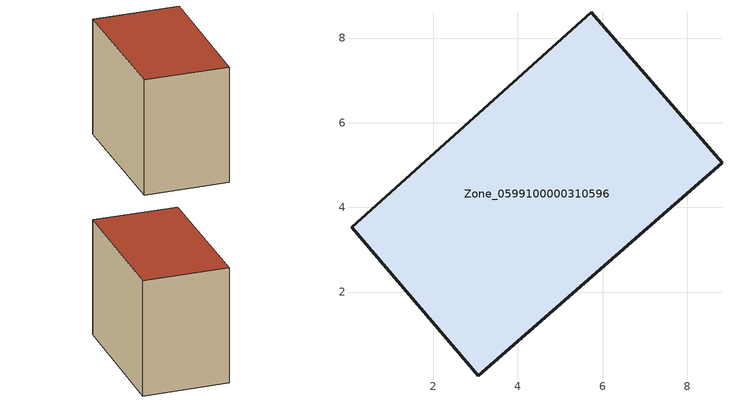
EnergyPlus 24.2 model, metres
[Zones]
Zone_0599100000310596
 floor ground (C_G): 3.06,0.02 0.07,3.53 5.73,8.61 8.82,5.06 z0
 wall outside (C_F): 5.73,8.61 0.07,3.53 3.06,0.02 8.82,5.06 5.73,8.61 z0:6.56
 roof outside (C_R): 0.07,3.53 3.06,0.02 8.82,5.06 5.73,8.61 z6.56
[BUILDING]
Pand.0599100000310596: North Axis=0; Terrain=City; Loads Convergence Tolerance Value=0.04; Temperature Convergence Tolerance Value=0.4; Solar Distribution=FullExterior; Maximum Number of Warmup Days=25; Minimum Number of Warmup Days=1
[Site:Location]
Rotterdam.The.Hague.AP_ZH_NLD Design_Conditions: Latitude=51.96; Longitude=4.45; Time Zone=1; Elevation=-4.5
[SITE:GROUNDTEMPERATURE:BUILDINGSURFACE]
18, 18, 18, 18, 18, 18, 18, 18, 18, 18, 18, 18
[MATERIAL] Thermal Absorptance=0.9; Solar Absorptance=0.7; Visible Absorptance=0.7
Name | Roughness | Thickness | Conductivity | Density | Specific Heat
G.TI.1946 | MediumSmooth | 0.15 | 1 | 540 | 1210
F.TI.1946 | Rough | 0.3 | 0.857143 | 1920 | 840
R.TI.1946 | MediumRough | 0.2 | 0.1 | 1500 | 1000
[CONSTRUCTION]
C_G: G.TI.1946
C_F: F.TI.1946
C_R: R.TI.1946
[ZONE]
Zone_0599100000310596: Type=1; Multiplier=1; Ceiling Height=Autocalculate; Volume=Autocalculate; Floor Area=autocalculate; Part of Total Floor Area=Yes
[ZONEINFILTRATION:DESIGNFLOWRATE]
Infil_Zone_0599100000310596: Zone or ZoneList or Space or SpaceList=Zone_0599100000310596; Schedule=AlwaysOn; Design Flow Rate Calculation Method=Flow/Area; Flow Rate per Floor Area=0.003; Constant Term Coefficient=1; Temperature Term Coefficient=0; Velocity Term Coefficient=0; Velocity Squared Term Coefficient=0
[HVACTEMPLATE:ZONE:IDEALLOADSAIRSYSTEM]
Zone_0599100000310596: Maximum Heating Supply Air Temperature=50; Minimum Cooling Supply Air Temperature=13; Maximum Heating Supply Air Humidity Ratio=0.0156; Minimum Cooling Supply Air Humidity Ratio=0.0077; Heating Limit=NoLimit; Cooling Limit=NoLimit; Dehumidification Control Type=ConstantSensibleHeatRatio; Cooling Sensible Heat Ratio=0.7; Dehumidification Setpoint=60; Humidification Control Type=None; Humidification Setpoint=30; Outdoor Air Method=None; Outdoor Air Flow Rate per Person=0.00944; Outdoor Air Flow Rate per Zone Floor Area=0; Outdoor Air Flow Rate per Zone=0; Demand Controlled Ventilation Type=None; Outdoor Air Economizer Type=NoEconomizer; Heat Recovery Type=None; Sensible Heat Recovery Effectiveness=0.7; Latent Heat Recovery Effectiveness=0.65
[ZONECONTROL:THERMOSTAT]
ThermostatControl_Zone_0599100000310596: Zone or ZoneList=Zone_0599100000310596; Control Type Schedule=DualSetpointControlType; Control 1=Thermostat_Zone_0599100000310596; Temperature Difference Between Cutout And Setpoint=0
[THERMOSTATSETPOINT:DUALSETPOINT]
Thermostat_Zone_0599100000310596: Heating Setpoint Temperature Schedule=HeatingSetpoint_Zone_0599100000310596; Cooling Setpoint Temperature Schedule=CoolingSetpoint_Zone_0599100000310596
[SCHEDULE:COMPACT]
HeatingSetpoint_Zone_0599100000310596: Through: 12/31, For: AllDays, Until: 24:00, 21
CoolingSetpoint_Zone_0599100000310596: Through: 12/31, For: AllDays, Until: 24:00, 24
DualSetpointControlType: Through: 12/31, For: AllDays, Until: 24:00, 4
AlwaysOn: Through: 12/31, For: AllDays, Until: 24:00, 1
